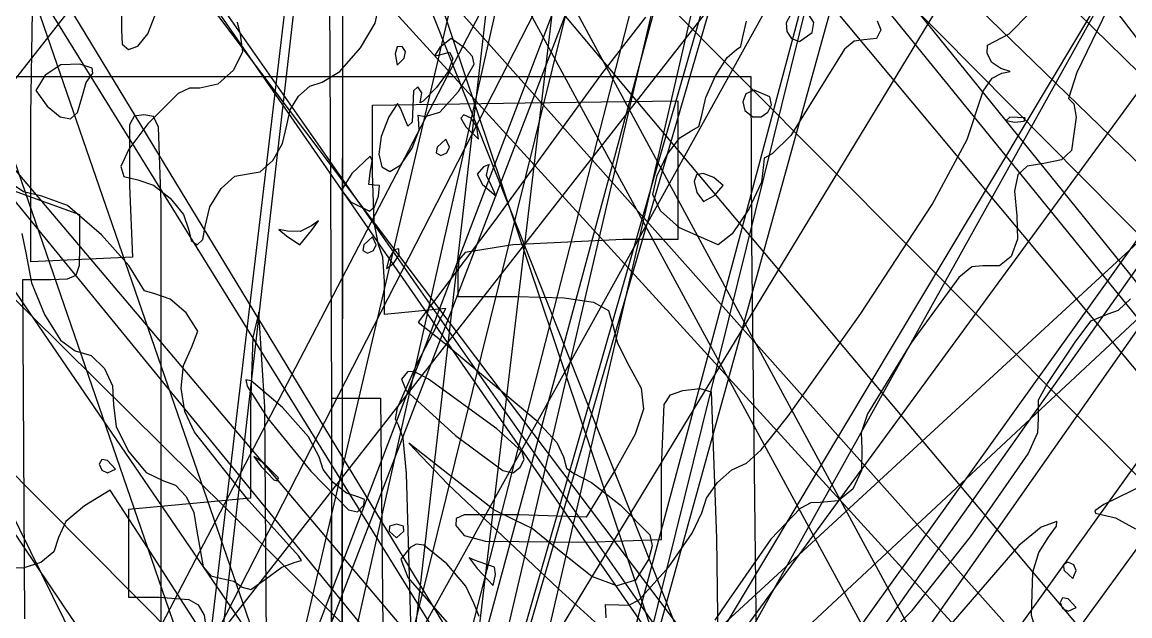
# Model space of a CAD drawing. Extents: x -99 to 383, y -48 to 207.
# Drawn here: x 154.82 to 193.22, y 43.88 to 64.47 of the extents above; entities that cross this region are included whole.
import ezdxf

# ---------------------------------------------------------------- set-up
doc = ezdxf.new("R2010")
doc.units = 0

msp = doc.modelspace()

# ---------------------------------------------------------------- linework, layer by layer
at = {"layer": 'Image'}
for p, q in [((93.156619, 172.456624), (223.439, 16.48)), ((120.527694, 165.965008), (174.277, 10.0841)), ((105.393001, 164.554351), (233.187, 6.20359)), ((233.257556, 5.28778), (104.56409, 163.638541)), ((98.514306, 160.461684), (174.118, 7.71482)), ((224.942159, 3.669085), (93.83416, 159.645718)), ((175.2651, -0.499185), (120.148106, 159.615018)), ((151.07791, 6.034145), (208.38221, 155.000572)), ((207.451301, 154.344711), (150.147, 4.48242)), ((98.51413, 153.265257), (234.814, 15.3052)), ((173.58533, 146.351133), (157.119, 7.47989)), ((157.119, 2.68212), (173.58533, 146.351133)), ((193.193, 4.4925), (107.71483, 145.292801)), ((235.93281, 6.066297), (98.645163, 144.026347)), ((106.984385, 143.670023), (193.193, 4.4925)), ((179.510986, 140.298383), (163.976, 4.22247)), ((221.563136, 138.871301), (151.064, 11.5906)), ((166.199969, 5.690924), (181.73495, 136.877062)), ((206.60467, 133.791409), (139, 3.87526)), ((141.257667, 3.593033), (207.73356, 133.509187)), ((160.501, 2.56314), (197.73618, 132.223485)), ((158.814716, 5.195693), (229.31369, 131.770911)), ((272.927095, 130.028962), (141.54, 8.95525)), ((141.6584, 5.82729), (273.0456, 128.406182)), ((160.297, 4.11708), (193.98853, 128.613654)), ((191.94826, 127.300802), (160.297, 4.11708)), ((196.798788, 127.300807), (160.501, 2.56314)), ((115.165715, 126.411816), (213.316, 16.2186)), ((188.470264, 124.478576), (159.373, 7.06789)), ((111.97722, 8.182747), (202.94071, 124.137289)), ((184.59155, 124.196356), (157.7, 4.80194)), ((131.21214, 123.914241), (247.146, 10.0754)), ((155.190678, 3.108593), (183.33702, 123.34969)), ((224.102197, 123.071226), (133.156, 6.82236)), ((162.513502, 4.272092), (189.95351, 121.68278)), ((191.06855, 121.374138), (163.671, 2.60526)), ((166.61847, 2.816927), (195.99862, 121.5858)), ((248.387862, 6.19029), (131.36444, 120.029084)), ((111.220155, 118.55155), (186.589, 8.27903)), ((144.798746, 115.729166), (204.757, 5.17666)), ((206.733, 4.33), (146.7743, 115.305832)), ((153.265455, 112.907381), (184.854, 18.9571)), ((222.347102, 4.929354), (124.196845, 112.594694)), ((184.913144, 1.674289), (110.67067, 111.9468)), ((236.029424, 108.674054), (168.458, 14.271)), ((226.643091, 107.298274), (157.151, 12.4301)), ((167.15098, 10.038236), (235.815077, 104.441324)), ((193.075, 4.28155), (153.43586, 104.087941)), ((165.965537, 104.299611), (165.885, 12.4125)), ((165.885, 0.276926), (165.965537, 104.299611)), ((157.327849, 4.845531), (226.81948, 103.064944)), ((165.11199, 2.512122), (190.872037, 98.768635)), ((192.212587, 98.796293), (166.453, 5.62755)), ((167.116153, 98.514064), (238.806, 4.33773)), ((140.56476, 95.268447), (203.487, 5.3546)), ((203.48689, 4.366827), (140.56476, 95.268447)), ((116.13808, 92.869547), (196.952, 12.9275)), ((201.524759, 89.605419), (153.187, 10.0547)), ((129.27591, 89.222253), (196.537, 9.7746)), ((196.53699, 6.930752), (129.27591, 89.222253)), ((207.408009, 3.990547), (143.1045, 89.245364)), ((156.291187, 5.237343), (204.6292, 86.076565)), ((197.875363, 5.193932), (118.42365, 85.135992)), ((105.005315, 76.500654), (156.817, 57.7957)), ((206.605636, 75.310061), (156.914, 5.80957)), ((158.89022, 4.513782), (208.58119, 75.315144)), ((165.454091, 71.079454), (165.544361, 51.532277)), ((192.43592, 64.896628), (191.378829, 62.727825)), ((155.123, 61.2472), (155.185637, 64.844459)), ((158.265136, 64.724375), (158.269069, 64.19089)), ((159.18121, 64.064312), (159.419604, 64.683893)), ((167.055448, 64.436723), (167.131784, 64.743063)), ((176.430327, 64.64737), (174.903447, 62.67182)), ((181.455129, 64.728422), (181.305517, 64.44608)), ((182.267591, 64.457825), (182.086498, 64.740446)), ((184.467083, 64.517815), (184.591437, 64.206308)), ((189.042804, 64.067842), (189.740211, 64.785033)), ((158.269069, 64.19089), (158.285325, 63.710742)), ((162.276836, 64.472462), (162.386225, 64.042218)), ((166.551784, 63.582147), (167.055448, 64.436723)), ((179.793661, 63.898463), (179.937432, 64.504486)), ((181.305517, 64.44608), (181.326581, 64.142449)), ((181.326581, 64.142449), (181.490439, 63.899879)), ((182.20773, 64.107534), (182.267591, 64.457825)), ((184.591437, 64.206308), (184.441217, 63.900865)), ((158.837882, 63.634061), (159.181211, 64.064308)), ((159.181211, 64.064308), (159.18121, 64.064312)), ((162.386225, 64.042218), (162.462331, 63.444929)), ((169.691075, 63.900986), (169.300113, 63.58649)), ((170.168482, 63.570122), (169.691075, 63.900986)), ((179.731484, 63.629533), (179.793661, 63.898463)), ((181.490439, 63.899879), (181.769214, 63.800722)), ((181.769214, 63.800722), (182.207731, 64.107534)), ((182.207731, 64.107534), (182.20773, 64.107534)), ((183.668934, 63.811313), (183.323855, 63.530571)), ((184.005121, 63.85353), (183.668934, 63.811313)), ((184.441217, 63.900865), (184.005121, 63.85353)), ((188.291282, 63.673453), (188.529697, 63.800693)), ((188.529697, 63.800693), (189.042804, 64.067842)), ((158.285325, 63.710742), (158.507091, 63.520668)), ((158.507091, 63.520668), (158.837882, 63.634061)), ((162.462331, 63.444929), (162.153081, 62.801165)), ((165.836741, 62.758423), (166.551784, 63.582147)), ((167.822779, 63.611574), (167.752332, 63.364896)), ((167.752332, 63.364896), (167.825365, 62.973874)), ((167.992136, 63.627616), (167.822779, 63.611574)), ((168.113785, 63.445778), (167.992136, 63.627616)), ((168.06955, 63.216698), (168.113785, 63.445778)), ((169.300113, 63.58649), (169.116573, 63.303595)), ((169.261731, 63.327755), (169.638683, 63.43235)), ((169.638683, 63.43235), (169.748126, 63.204869)), ((170.429571, 63.282168), (170.168482, 63.570122)), ((179.258126, 63.245522), (179.581994, 63.516707)), ((179.581994, 63.516707), (179.731484, 63.629533)), ((183.323855, 63.530571), (182.356011, 61.96627)), ((188.27128, 63.383523), (188.291282, 63.673453)), ((188.436614, 63.068593), (188.27128, 63.383523)), ((156.164166, 62.988567), (155.625347, 62.628411)), ((156.826537, 63.016763), (156.164166, 62.988567)), ((157.25598, 62.867907), (156.826537, 63.016763)), ((167.825365, 62.973874), (168.06955, 63.216698)), ((168.06955, 63.216698), (168.06955, 63.216698)), ((169.116573, 63.303595), (169.261731, 63.327755)), ((169.748126, 63.204869), (169.596923, 62.756469)), ((169.944793, 62.070072), (170.491305, 63.016535)), ((170.491305, 63.016535), (170.429571, 63.282168)), ((178.86098, 62.605682), (179.258126, 63.245522)), ((188.754205, 62.866349), (188.436614, 63.068593)), ((155.625347, 62.628411), (155.298202, 62.099111)), ((157.044588, 62.380966), (157.271234, 62.704479)), ((157.271234, 62.704479), (157.25598, 62.867907)), ((162.153081, 62.801165), (161.610786, 62.313324)), ((165.21825, 62.389613), (165.836741, 62.758423)), ((169.596923, 62.756469), (169.191937, 62.198305)), ((174.903447, 62.67182), (171.214267, 57.59182)), ((178.524481, 61.85164), (178.86098, 62.605682)), ((188.453052, 62.530804), (188.788438, 62.704543)), ((189.07338, 62.754931), (188.754205, 62.866349)), ((188.788438, 62.704543), (189.07338, 62.754931)), ((191.378829, 62.727825), (191.09601, 61.825758)), ((180.089018, 62.5775), (107.499, 62.5775)), ((156.892492, 61.847224), (157.044588, 62.380966)), ((161.610786, 62.313324), (160.987755, 62.183808)), ((164.404558, 61.904367), (164.794906, 62.254258)), ((164.794906, 62.254258), (165.21825, 62.389613)), ((168.544689, 62.223987), (168.387706, 62.088125)), ((168.673072, 62.01615), (168.544689, 62.223987)), ((180.123082, 56.8625), (180.089018, 62.5775)), ((188.132888, 62.072879), (188.453052, 62.530804)), ((155.298202, 62.099111), (155.688819, 61.557961)), ((156.746327, 61.335806), (156.892499, 61.847219)), ((156.892499, 61.847219), (156.892492, 61.847224)), ((160.233948, 61.995851), (159.184615, 60.937628)), ((160.619884, 62.179325), (160.233948, 61.995851)), ((160.987755, 62.183808), (160.619884, 62.179325)), ((164.116101, 61.424201), (164.404558, 61.904367)), ((168.387706, 62.088125), (168.36401, 61.542881)), ((168.628057, 61.735046), (168.673072, 62.01615)), ((169.191937, 62.198305), (168.724207, 61.733654)), ((169.299601, 61.350086), (169.944793, 62.070072)), ((178.382554, 61.237847), (178.524481, 61.85164)), ((179.912866, 61.987159), (179.803176, 61.70995)), ((180.200343, 62.107387), (179.912866, 61.987159)), ((180.74616, 61.882244), (180.200343, 62.107387)), ((180.746161, 61.882245), (180.74616, 61.882244)), ((180.798579, 61.607622), (180.746161, 61.882245)), ((182.356011, 61.96627), (181.467058, 60.544035)), ((187.585098, 60.394433), (188.132888, 62.072879)), ((191.09601, 61.825758), (191.274948, 61.639286)), ((155.688819, 61.557961), (156.145581, 61.191439)), ((166.965, 61.5897), (172.25666, 61.666481)), ((166.965667, 59.23453), (166.965, 61.5897)), ((167.834788, 61.646292), (167.533036, 61.191455)), ((167.938928, 61.488982), (167.834788, 61.646292)), ((168.187932, 60.858927), (167.938928, 61.488982)), ((168.36401, 61.542881), (168.341661, 60.996801)), ((168.620434, 61.668494), (168.628057, 61.735046)), ((168.724207, 61.733654), (168.620434, 61.668494)), ((172.25666, 61.666481), (177.54832, 61.743265)), ((177.54832, 61.743265), (177.549, 59.3381)), ((179.803176, 61.70995), (179.878593, 61.400974)), ((180.675037, 61.352241), (180.798579, 61.607622)), ((191.274948, 61.639286), (191.356045, 61.177553)), ((155.123444, 56.153807), (155.123, 61.2472)), ((156.145581, 61.191439), (156.497719, 61.1173)), ((156.497719, 61.1173), (156.746327, 61.335806)), ((158.711313, 61.206453), (158.545278, 60.910206)), ((159.042524, 61.26073), (158.711313, 61.206453)), ((159.376348, 61.194269), (159.042524, 61.26073)), ((159.554651, 60.829172), (159.376348, 61.194269)), ((163.99843, 60.898023), (164.116101, 61.424201)), ((167.533036, 61.191455), (167.265995, 60.504946)), ((168.56442, 61.128746), (168.549268, 61.240551)), ((168.549268, 61.240551), (168.794233, 61.197817)), ((168.582785, 60.733862), (168.56442, 61.128746)), ((168.794233, 61.197817), (169.299601, 61.350086)), ((170.134017, 61.260675), (170.028497, 61.14051)), ((170.028497, 61.14051), (170.198759, 60.837342)), ((170.384126, 61.13632), (170.134017, 61.260675)), ((170.583032, 60.837342), (170.384126, 61.13632)), ((178.276072, 60.855361), (178.382554, 61.237847)), ((179.878593, 61.400974), (180.146439, 61.185447)), ((180.146439, 61.185447), (180.437126, 61.187663)), ((180.437126, 61.187663), (180.675037, 61.352241)), ((189.054957, 61.17123), (188.932498, 61.05727)), ((188.932498, 61.05727), (189.225476, 61.000723)), ((189.595892, 61.148962), (189.054957, 61.17123)), ((189.557411, 61.035077), (189.595892, 61.148952)), ((189.595892, 61.148952), (189.595892, 61.148962)), ((191.356045, 61.177553), (191.193235, 60.014398)), ((159.184615, 60.937628), (158.523292, 60.065035)), ((158.545278, 60.910206), (158.548636, 58.79129)), ((159.639, 58.2088), (159.554651, 60.829172)), ((163.852209, 60.258558), (163.99843, 60.898023)), ((168.341661, 60.996801), (168.187932, 60.858927)), ((168.3455, 60.096006), (168.582785, 60.733862)), ((170.198759, 60.837342), (170.647802, 60.414009)), ((170.647802, 60.414009), (170.583032, 60.837342)), ((170.583032, 60.837342), (170.583032, 60.837342)), ((177.620383, 60.457845), (178.020068, 60.696274)), ((178.020068, 60.696274), (178.276072, 60.855361)), ((189.225476, 61.000723), (189.557411, 61.035077)), ((167.265995, 60.504946), (167.184446, 59.892821)), ((169.509572, 60.414011), (169.210699, 60.131789)), ((169.634032, 60.131789), (169.509572, 60.414011)), ((177.184208, 59.876876), (177.620383, 60.457845)), ((181.467058, 60.544035), (180.822221, 59.8988)), ((186.369032, 58.144194), (187.585098, 60.394433)), ((158.523292, 60.065035), (158.24707, 59.463355)), ((163.508189, 59.671356), (163.852209, 60.258558)), ((167.944773, 59.523303), (168.345497, 60.095991)), ((168.345497, 60.095991), (168.3455, 60.096006)), ((169.210699, 60.131789), (169.175308, 59.93247)), ((169.175308, 59.93247), (169.335159, 59.849567)), ((169.335159, 59.849567), (169.546233, 59.93247)), ((169.546233, 59.93247), (169.634032, 60.131789)), ((169.634032, 60.131789), (169.634032, 60.131789)), ((180.822221, 59.8988), (180.540475, 59.751486)), ((191.193235, 60.014398), (190.848378, 59.693968)), ((163.075195, 59.27427), (163.508189, 59.671356)), ((166.883964, 59.81934), (166.253702, 59.222667)), ((166.88221, 59.241011), (166.959651, 59.676979)), ((166.959651, 59.676979), (166.883964, 59.81934)), ((167.184446, 59.892821), (167.286469, 59.453425)), ((167.570148, 59.285105), (167.944773, 59.523303)), ((171.016894, 59.527883), (170.819519, 59.446371)), ((170.976801, 59.426898), (171.016894, 59.527883)), ((176.83325, 59.154844), (177.184208, 59.876876)), ((180.524561, 59.526377), (180.455966, 58.915863)), ((180.540475, 59.751486), (180.524561, 59.526377)), ((190.235656, 59.567982), (189.667207, 59.476531)), ((190.848378, 59.693968), (190.235656, 59.567982)), ((158.24707, 59.463355), (158.352816, 59.115142)), ((161.717094, 58.703278), (162.201238, 59.13268)), ((162.201238, 59.13268), (162.66205, 59.205153)), ((162.66205, 59.205153), (163.075195, 59.27427)), ((166.253702, 59.222667), (165.895643, 58.63817)), ((166.842403, 58.838721), (166.88221, 59.241011)), ((167.027844, 57.532742), (166.965667, 59.23453)), ((167.286469, 59.453425), (167.570148, 59.285105)), ((170.819519, 59.446371), (170.600169, 59.195473)), ((170.600169, 59.195473), (170.783536, 58.836678)), ((170.921358, 59.152536), (170.976801, 59.426898)), ((171.0819, 58.817208), (170.921358, 59.152536)), ((176.689218, 58.493224), (176.83325, 59.154844)), ((177.549, 59.3381), (177.549, 56.933)), ((178.202373, 59.170566), (178.122065, 58.946059)), ((178.434611, 59.219333), (178.202373, 59.170566)), ((178.80255, 59.078174), (178.434611, 59.219333)), ((189.336851, 59.172798), (189.221865, 58.612712)), ((189.667207, 59.476531), (189.336851, 59.172798)), ((154.866426, 58.590754), (154.305713, 58.970063)), ((158.352816, 59.115142), (158.837397, 59.002948)), ((158.548636, 58.79129), (158.651224, 56.32185)), ((158.837397, 59.002948), (159.380704, 58.818678)), ((159.380704, 58.818678), (159.957846, 58.36635)), ((167.023406, 58.818067), (166.842403, 58.838721)), ((167.205556, 58.805705), (167.023406, 58.818067)), ((167.17606, 58.438865), (167.205556, 58.805705)), ((170.783536, 58.836678), (171.255129, 58.438471)), ((171.081901, 58.817216), (171.0819, 58.817208)), ((171.255129, 58.438471), (171.081901, 58.817216)), ((178.122065, 58.946059), (178.209912, 58.56)), ((179.118871, 58.802469), (178.802494, 59.078174)), ((178.802494, 59.078174), (178.80255, 59.078174)), ((178.827047, 58.456075), (179.118871, 58.802469)), ((180.455966, 58.915863), (180.016944, 57.979707)), ((155.506416, 58.438486), (154.866426, 58.590754)), ((156.390707, 58.11341), (155.506416, 58.438486)), ((159.957846, 58.36635), (160.416116, 57.796689)), ((161.333291, 58.068571), (161.717094, 58.703278)), ((165.895643, 58.63817), (166.208462, 58.243867)), ((167.043141, 58.065316), (167.17606, 58.438857)), ((167.17606, 58.438857), (167.17606, 58.438865)), ((176.94809, 57.922808), (176.689218, 58.493224)), ((178.209912, 58.56), (178.437982, 58.249374)), ((178.437982, 58.249374), (178.827047, 58.456075)), ((189.221865, 58.612712), (189.299526, 57.752202)), ((157.579336, 57.088236), (156.390707, 58.11341)), ((159.63922, 36.451932), (159.639, 58.2088)), ((161.1735, 57.380183), (161.333291, 58.068571)), ((166.208462, 58.243867), (166.868611, 57.91456)), ((166.868611, 57.91456), (167.043141, 58.065316)), ((180.016944, 57.979707), (179.43746, 57.122771)), ((183.901212, 54.368205), (186.369032, 58.144194)), ((156.817, 57.7957), (156.817, 56.6668)), ((160.416116, 57.796689), (160.602807, 57.260418)), ((177.60644, 57.342084), (176.94809, 57.922808)), ((189.299526, 57.752202), (189.321155, 56.938376)), ((160.602807, 57.260418), (160.68571, 56.896522)), ((161.08619, 56.931699), (161.173516, 57.380167)), ((161.173516, 57.380167), (161.1735, 57.380183)), ((164.025606, 57.217194), (163.721336, 57.283719)), ((163.721336, 57.283719), (163.989454, 57.058351)), ((164.459865, 57.211456), (164.025606, 57.217194)), ((164.448799, 56.749504), (164.858501, 57.239072)), ((164.858669, 57.402236), (164.459865, 57.211456)), ((164.8585, 57.239072), (165.090815, 57.576912)), ((164.858501, 57.239072), (164.8585, 57.239072)), ((165.090815, 57.576912), (164.858669, 57.402236)), ((167.177333, 56.74843), (167.027844, 57.532742)), ((171.214267, 57.59182), (168.546617, 54.06404)), ((177.606451, 57.342075), (177.60644, 57.342084)), ((178.947481, 56.749917), (177.606451, 57.342075)), ((154.813098, 57.136542), (154.958178, 56.41727)), ((158.518604, 56.033844), (157.579336, 57.088236)), ((160.68571, 56.896522), (160.885029, 56.745168)), ((160.885029, 56.745168), (161.08619, 56.931699)), ((163.989454, 57.058351), (164.448799, 56.749504)), ((166.96944, 57.027402), (166.670567, 56.74518)), ((167.0939, 56.74518), (166.96944, 57.027402)), ((175.644, 56.931024), (171.834, 56.749101)), ((177.549, 56.933), (175.644, 56.931024)), ((179.43746, 57.122771), (178.947481, 56.749917)), ((180.528945, 20.0325), (180.123082, 56.8625)), ((189.321155, 56.938376), (189.111788, 56.346424)), ((156.817, 56.6668), (156.798283, 56.025218)), ((166.670567, 56.74518), (166.635176, 56.545861)), ((166.635176, 56.545861), (166.795027, 56.462958)), ((166.795027, 56.462958), (167.006101, 56.545861)), ((167.006101, 56.545861), (167.0939, 56.74518)), ((167.0939, 56.74518), (167.0939, 56.74518)), ((167.326823, 56.320515), (167.177333, 56.74843)), ((167.71742, 56.574388), (167.534921, 56.263392)), ((167.88561, 56.611465), (167.71742, 56.574388)), ((167.894172, 56.39764), (167.88561, 56.611465)), ((167.88561, 56.611465), (167.88561, 56.611465)), ((170.182099, 56.486025), (169.964381, 56.225433)), ((171.834, 56.749101), (170.182099, 56.486025)), ((154.958178, 56.41727), (155.1452, 55.428033)), ((156.887334, 56.237827), (155.123444, 56.153807)), ((158.651224, 56.32185), (156.887334, 56.237827)), ((167.389, 55.4756), (167.326823, 56.320515)), ((167.534921, 56.263392), (167.451958, 55.92982)), ((167.451958, 55.92982), (167.692909, 56.105404)), ((167.692909, 56.105404), (167.894172, 56.39764)), ((169.964381, 56.225433), (169.929, 55.763331)), ((189.111788, 56.346424), (188.702708, 56.022669)), ((156.684515, 55.68885), (156.389272, 55.559235)), ((156.798283, 56.025218), (156.684515, 55.68885)), ((158.909276, 55.394906), (158.518604, 56.033844)), ((169.929, 55.763331), (169.929, 54.9575)), ((187.746997, 55.984153), (187.288891, 55.61822)), ((188.125196, 56.013432), (187.746997, 55.984153)), ((188.702708, 56.022669), (188.125196, 56.013432)), ((155.826127, 55.53791), (154.835, 55.5379)), ((154.835, 55.5379), (154.908652, 43.7831)), ((155.1452, 55.428033), (155.599057, 54.331476)), ((156.389272, 55.559235), (155.826127, 55.53791)), ((159.060127, 55.152603), (158.909276, 55.394906)), ((167.388448, 54.333688), (167.389, 55.4756)), ((187.288891, 55.61822), (185.642006, 53.349752)), ((159.422835, 55.051823), (159.060127, 55.152603)), ((159.954168, 54.857866), (159.422835, 55.051823)), ((169.929, 54.9575), (171.97511, 54.953662)), ((171.97511, 54.953662), (173.617924, 54.909996)), ((173.617924, 54.909996), (174.63296, 54.76213)), ((160.510495, 54.391545), (159.954168, 54.857866)), ((169.505108, 54.539372), (168.446778, 54.43653)), ((168.517331, 52.626552), (169.505108, 54.539372)), ((174.63296, 54.76213), (175.148563, 54.473459)), ((192.822548, 54.47812), (193.248348, 54.877802)), ((155.599057, 54.331476), (156.158931, 53.442566)), ((160.916648, 53.755456), (160.510495, 54.391545)), ((163.025778, 54.4091), (162.820293, 53.533177)), ((163.235893, 51.128271), (163.025778, 54.4091)), ((168.446778, 54.43653), (167.388448, 54.333688)), ((175.148563, 54.473459), (175.29308, 54.007377)), ((181.362753, 50.799305), (183.901212, 54.368205)), ((191.883574, 54.107515), (192.463696, 54.354585)), ((192.463696, 54.354585), (192.822548, 54.47812)), ((160.702491, 53.208715), (160.916648, 53.755456)), ((168.546617, 54.06404), (169.439539, 53.358485)), ((175.29308, 54.007377), (175.459146, 53.333447)), ((191.352366, 53.407245), (191.883574, 54.107515)), ((156.158931, 53.442566), (156.664008, 53.07627)), ((162.820293, 53.533177), (162.743556, 51.18763)), ((190.36679, 51.936955), (191.352366, 53.407245)), ((156.664008, 53.07627), (157.218196, 52.903927)), ((160.415684, 52.562251), (160.702491, 53.208715)), ((169.439539, 53.358485), (172.647244, 50.66872)), ((175.459146, 53.333447), (175.855664, 52.558627)), ((185.642006, 53.349752), (184.132353, 50.891936)), ((157.218196, 52.903927), (157.674904, 52.460332)), ((167.830432, 51.09812), (168.517331, 52.626552)), ((157.674904, 52.460332), (157.956546, 51.855633)), ((160.337818, 51.774711), (160.415684, 52.562251)), ((168.17693, 52.342505), (167.972316, 52.085692)), ((168.417886, 52.351052), (168.17693, 52.342505)), ((168.905295, 52.093845), (168.417886, 52.351052)), ((175.855664, 52.558627), (176.276599, 51.77558)), ((157.956546, 51.855633), (157.985538, 51.19998)), ((162.758761, 52.034323), (162.577025, 52.065416)), ((162.577025, 52.065416), (162.621789, 51.840329)), ((162.621789, 51.840329), (163.344759, 50.724548)), ((163.847784, 51.100666), (162.758761, 52.034323)), ((167.972316, 52.085692), (168.13279, 51.698011)), ((171.27511, 50.363365), (168.905295, 52.093845)), ((190.053707, 51.367309), (190.36679, 51.936955)), ((160.465247, 50.963565), (160.337818, 51.774711)), ((165.544361, 51.532277), (165.547377, 36.955721)), ((168.13279, 51.698011), (169.8454, 50.138505)), ((176.276599, 51.77558), (176.357937, 51.051208)), ((177.081022, 51.21044), (177.303068, 51.546203)), ((177.303068, 51.546203), (177.730376, 51.697)), ((177.730376, 51.697), (178.325851, 51.760957)), ((178.325851, 51.760957), (178.709415, 51.651667)), ((178.709415, 51.651667), (178.897026, 46.573879)), ((157.985538, 51.19998), (158.088212, 50.431287)), ((162.743556, 51.18763), (162.743, 47.9662)), ((163.308, 41.568), (163.235893, 51.128271)), ((164.744722, 50.084697), (163.847784, 51.100666)), ((165.544435, 34.598005), (165.554651, 51.429704)), ((165.554651, 51.429704), (166.401, 51.4297)), ((166.401, 51.4297), (167.248, 51.4297)), ((167.248, 51.4297), (167.32295, 43.45693)), ((167.765194, 50.700813), (167.830432, 51.09812)), ((176.984, 49.0203), (177.081022, 51.21044)), ((190.05787, 50.723635), (190.053707, 51.367309)), ((160.794326, 50.246285), (160.465247, 50.963565)), ((163.344759, 50.724548), (164.835561, 48.892846)), ((167.870216, 50.498072), (167.765194, 50.700813)), ((176.357937, 51.051208), (176.074187, 50.185238)), ((180.436132, 49.634025), (181.362753, 50.799305)), ((184.132353, 50.891936), (183.91142, 50.224709)), ((190.035089, 50.238415), (190.05787, 50.723635)), ((158.088212, 50.431287), (158.525373, 49.563636)), ((168.031852, 50.037053), (167.870216, 50.498072)), ((171.275112, 50.363365), (171.27511, 50.363365)), ((172.157613, 49.563492), (171.275112, 50.363365)), ((172.647244, 50.66872), (173.362729, 49.891038)), ((162.687035, 47.871309), (160.794326, 50.246285)), ((165.117784, 49.392316), (164.744722, 50.084697)), ((168.151821, 48.815728), (168.031852, 50.037053)), ((169.8454, 50.138505), (171.484707, 48.92346)), ((176.074187, 50.185238), (175.399861, 48.977397)), ((183.91142, 50.224709), (183.929656, 49.681842)), ((189.696658, 49.501336), (190.035089, 50.238415)), ((158.525373, 49.563636), (159.127444, 48.854342)), ((169.900231, 48.551362), (168.222531, 49.870072)), ((168.222531, 49.870072), (169.574962, 48.448827)), ((172.223134, 49.297684), (172.157613, 49.563492)), ((173.362729, 49.891038), (173.584759, 49.397085)), ((179.934768, 49.170333), (180.436132, 49.634025)), ((183.929656, 49.681842), (183.915951, 48.916902)), ((157.581089, 49.301748), (157.498186, 49.141903)), ((157.780408, 49.266357), (157.581089, 49.301748)), ((158.06263, 48.967478), (157.780408, 49.266357)), ((163.213182, 49.161193), (162.860401, 49.407416)), ((162.860401, 49.407416), (163.106615, 49.054637)), ((163.70707, 48.667305), (163.213182, 49.161193)), ((165.260201, 48.952169), (165.117784, 49.392316)), ((172.09206, 49.033575), (172.223134, 49.297684)), ((173.584759, 49.397085), (173.688387, 49.003239)), ((179.427086, 48.942412), (179.934768, 49.170333)), ((187.69818, 46.620045), (189.696658, 49.501336)), ((157.498186, 49.141903), (157.581089, 48.93082)), ((157.581089, 48.93082), (157.780408, 48.843024)), ((157.780408, 48.843024), (158.06263, 48.967478)), ((158.06263, 48.967478), (158.06263, 48.967478)), ((159.127444, 48.854342), (159.724848, 48.56072)), ((163.106615, 49.054637), (163.545104, 48.597574)), ((164.835561, 48.892846), (166.134913, 47.557577)), ((165.612517, 48.49693), (165.260201, 48.952169)), ((168.293549, 43.659362), (168.151821, 48.815728)), ((171.484707, 48.92346), (171.849936, 48.84604)), ((171.849936, 48.84604), (172.09206, 49.033575)), ((173.688387, 49.003239), (173.937537, 48.834509)), ((173.937537, 48.834509), (174.557941, 48.507713)), ((175.399861, 48.977397), (174.379611, 47.297887)), ((176.984541, 46.530912), (176.984, 49.0203)), ((178.92763, 48.500635), (179.427086, 48.942412)), ((183.915951, 48.916902), (183.614594, 48.277737)), ((159.724848, 48.56072), (160.142295, 48.411448)), ((160.142295, 48.411448), (160.508952, 48.017604)), ((163.545104, 48.597574), (163.665097, 48.563722)), ((163.665097, 48.563722), (163.707071, 48.667304)), ((163.707071, 48.667304), (163.70707, 48.667305)), ((166.062326, 48.140362), (165.612517, 48.49693)), ((169.574962, 48.448827), (173.402011, 44.829052)), ((171.179078, 47.552112), (169.900231, 48.551362)), ((174.557941, 48.507713), (175.554157, 47.733839)), ((178.545254, 47.96559), (178.92763, 48.500635)), ((193.763858, 48.446232), (192.322321, 47.738077)), ((157.874095, 48.244418), (156.980749, 47.701146)), ((159.191645, 46.215328), (157.874095, 48.244418)), ((160.508952, 48.017604), (160.771309, 47.460115)), ((166.497224, 47.996226), (166.062326, 48.140362)), ((166.691149, 47.913323), (166.497224, 47.996226)), ((183.614594, 48.277737), (183.110072, 47.873719)), ((156.980749, 47.701146), (156.339396, 47.153531)), ((160.62633, 47.767852), (158.50967, 47.569504)), ((162.743, 47.9662), (160.62633, 47.767852)), ((164.410856, 45.954475), (162.687035, 47.871309)), ((166.443684, 47.484229), (166.670001, 47.714006)), ((166.67, 47.714004), (166.691149, 47.913323)), ((166.670001, 47.714006), (166.67, 47.714004)), ((175.554157, 47.733839), (176.580902, 46.685773)), ((178.388808, 47.457863), (178.545254, 47.96559)), ((182.156961, 47.804665), (181.789258, 47.608176)), ((182.486876, 47.814222), (182.156961, 47.804665)), ((183.110072, 47.873719), (182.486876, 47.814222)), ((192.322321, 47.738077), (192.002881, 47.520962)), ((158.50967, 47.569504), (158.51, 46.0504)), ((160.771309, 47.460115), (160.875858, 46.81991)), ((166.134913, 47.557577), (166.443684, 47.484229)), ((169.868077, 47.255708), (169.857641, 47.012628)), ((170.149783, 47.384246), (169.868077, 47.255708)), ((172.057321, 47.388258), (170.149783, 47.384246)), ((171.897831, 47.198772), (171.179078, 47.552112)), ((174.379611, 47.297887), (172.057321, 47.388258)), ((178.049368, 46.743054), (178.388808, 47.457863)), ((181.789258, 47.608176), (180.781206, 46.534942)), ((192.002881, 47.520962), (192.026978, 47.439212)), ((192.026978, 47.439212), (192.718626, 47.279793)), ((192.718626, 47.279793), (193.421852, 46.897809)), ((156.339396, 47.153531), (156.087403, 46.599206)), ((167.560097, 46.986401), (167.545694, 46.8203)), ((167.798847, 47.055487), (167.560097, 46.986401)), ((168.037596, 46.986401), (167.798847, 47.055487)), ((168.052, 46.8203), (168.037596, 46.986401)), ((169.857641, 47.012628), (170.144299, 46.664681)), ((172.5035, 46.915346), (171.897831, 47.198772)), ((173.510531, 46.084192), (172.5035, 46.915346)), ((190.145279, 46.961526), (189.374867, 46.315991)), ((190.684189, 47.150219), (190.145279, 46.961526)), ((190.396605, 46.607681), (190.683621, 46.990848)), ((190.683621, 46.990848), (190.684189, 47.150219)), ((156.087403, 46.599206), (155.918615, 46.105451)), ((160.875858, 46.81991), (161.098351, 45.576458)), ((167.545694, 46.8203), (167.798847, 46.585116)), ((167.798847, 46.585116), (168.052, 46.8203)), ((168.052, 46.8203), (168.052, 46.8203)), ((170.144299, 46.664681), (170.88534, 46.466905)), ((170.88534, 46.466905), (174.373991, 46.440327)), ((174.373991, 46.440327), (176.984541, 46.530912)), ((176.580902, 46.685773), (176.657111, 46.305234)), ((177.242058, 45.582323), (178.049368, 46.743054)), ((178.897026, 46.573879), (179.021372, 34.692267)), ((180.781206, 46.534942), (179.228986, 44.308842)), ((185.675928, 44.067371), (187.69818, 46.620045)), ((190.063234, 46.073159), (190.396605, 46.607681)), ((155.918615, 46.105451), (155.474057, 45.73323)), ((161.248255, 43.013588), (159.191645, 46.215328)), ((168.279737, 46.24745), (167.952159, 45.847926)), ((168.487585, 46.369501), (168.279737, 46.24745)), ((168.741943, 46.328085), (168.487585, 46.369501)), ((169.549737, 45.684087), (168.741943, 46.328085)), ((174.572017, 45.246832), (173.510531, 46.084192)), ((176.657111, 46.305234), (176.536741, 45.837259)), ((189.374867, 46.315991), (186.656119, 43.177639)), ((155.474057, 45.73323), (154.84644, 45.53212)), ((158.51, 46.0504), (158.51, 44.5314)), ((163.820425, 45.567723), (164.289674, 45.742815)), ((164.28967, 45.742808), (164.504959, 45.803049)), ((164.289674, 45.742815), (164.28967, 45.742808)), ((164.504959, 45.803049), (164.410856, 45.954475)), ((167.952159, 45.847926), (168.192633, 45.209706)), ((170.505733, 45.806621), (170.323143, 45.888448)), ((170.323143, 45.888448), (170.594068, 45.521952)), ((171.093686, 45.59982), (170.505733, 45.806621)), ((176.536741, 45.837259), (176.08995, 45.122972)), ((189.860575, 45.399768), (190.063234, 46.073159)), ((191.065497, 45.738481), (190.905647, 45.655578)), ((191.276571, 45.655578), (191.065497, 45.738481)), ((154.84644, 45.53212), (154.128473, 45.551696)), ((161.098351, 45.576458), (161.366891, 45.27352)), ((163.261114, 45.152824), (163.820425, 45.567723)), ((170.207247, 44.911699), (169.549737, 45.684087)), ((170.594068, 45.521952), (171.152391, 44.935393)), ((171.191635, 45.573394), (171.093686, 45.59982)), ((171.152391, 44.935393), (171.23237, 45.315148)), ((171.23237, 45.315148), (171.191635, 45.573394)), ((171.23237, 45.315148), (171.23237, 45.315148)), ((176.212047, 44.436537), (177.242058, 45.582323)), ((189.815888, 43.895453), (189.860575, 45.399768)), ((190.905647, 45.655578), (190.941037, 45.456259)), ((190.941037, 45.456259), (191.23991, 45.174037)), ((191.23991, 45.174037), (191.36437, 45.456259)), ((191.36437, 45.456259), (191.276571, 45.655578)), ((191.36437, 45.456259), (191.36437, 45.456259)), ((161.366891, 45.27352), (161.745045, 45.17405)), ((161.745045, 45.17405), (162.165683, 45.084912)), ((162.165683, 45.084912), (162.450177, 44.870602)), ((162.75014, 44.796504), (163.261114, 45.152824)), ((168.192633, 45.209706), (172.004787, 40.86717)), ((175.433433, 44.926295), (174.572017, 45.246832)), ((176.08995, 45.122972), (175.433433, 44.926295)), ((162.450177, 44.870602), (162.75014, 44.796504)), ((170.480731, 44.321837), (170.207247, 44.911699)), ((173.402011, 44.829052), (175.181111, 43.206272)), ((158.51, 44.5314), (159.56833, 44.527082)), ((159.56833, 44.527082), (160.602935, 44.445838)), ((160.602935, 44.445838), (160.921359, 44.262312)), ((160.921359, 44.262312), (161.135219, 43.906997)), ((170.662885, 43.853088), (170.480731, 44.321837)), ((175.06599, 43.807484), (175.04707, 44.274582)), ((175.04707, 44.274582), (175.504168, 44.260273)), ((175.504168, 44.260273), (175.848195, 44.250307)), ((175.848195, 44.250307), (176.212047, 44.436537)), ((179.228986, 44.308842), (178.840084, 43.73125)), ((190.883229, 44.503892), (190.800326, 44.344047)), ((190.800326, 44.344047), (190.883229, 44.132964)), ((191.082548, 44.468501), (190.883229, 44.503892)), ((191.36477, 44.169622), (191.082548, 44.468501)), ((191.082548, 44.045168), (191.36477, 44.169622)), ((191.36477, 44.169622), (191.36477, 44.169622)), ((161.135219, 43.906997), (161.333316, 42.451449)), ((185.030575, 43.417807), (185.675928, 44.067371)), ((190.199531, 42.612887), (189.815888, 43.895453)), ((190.883229, 44.132964), (191.082548, 44.045168))]:
    msp.add_line(p, q, dxfattribs=at)

doc.saveas('drawing.dxf')
